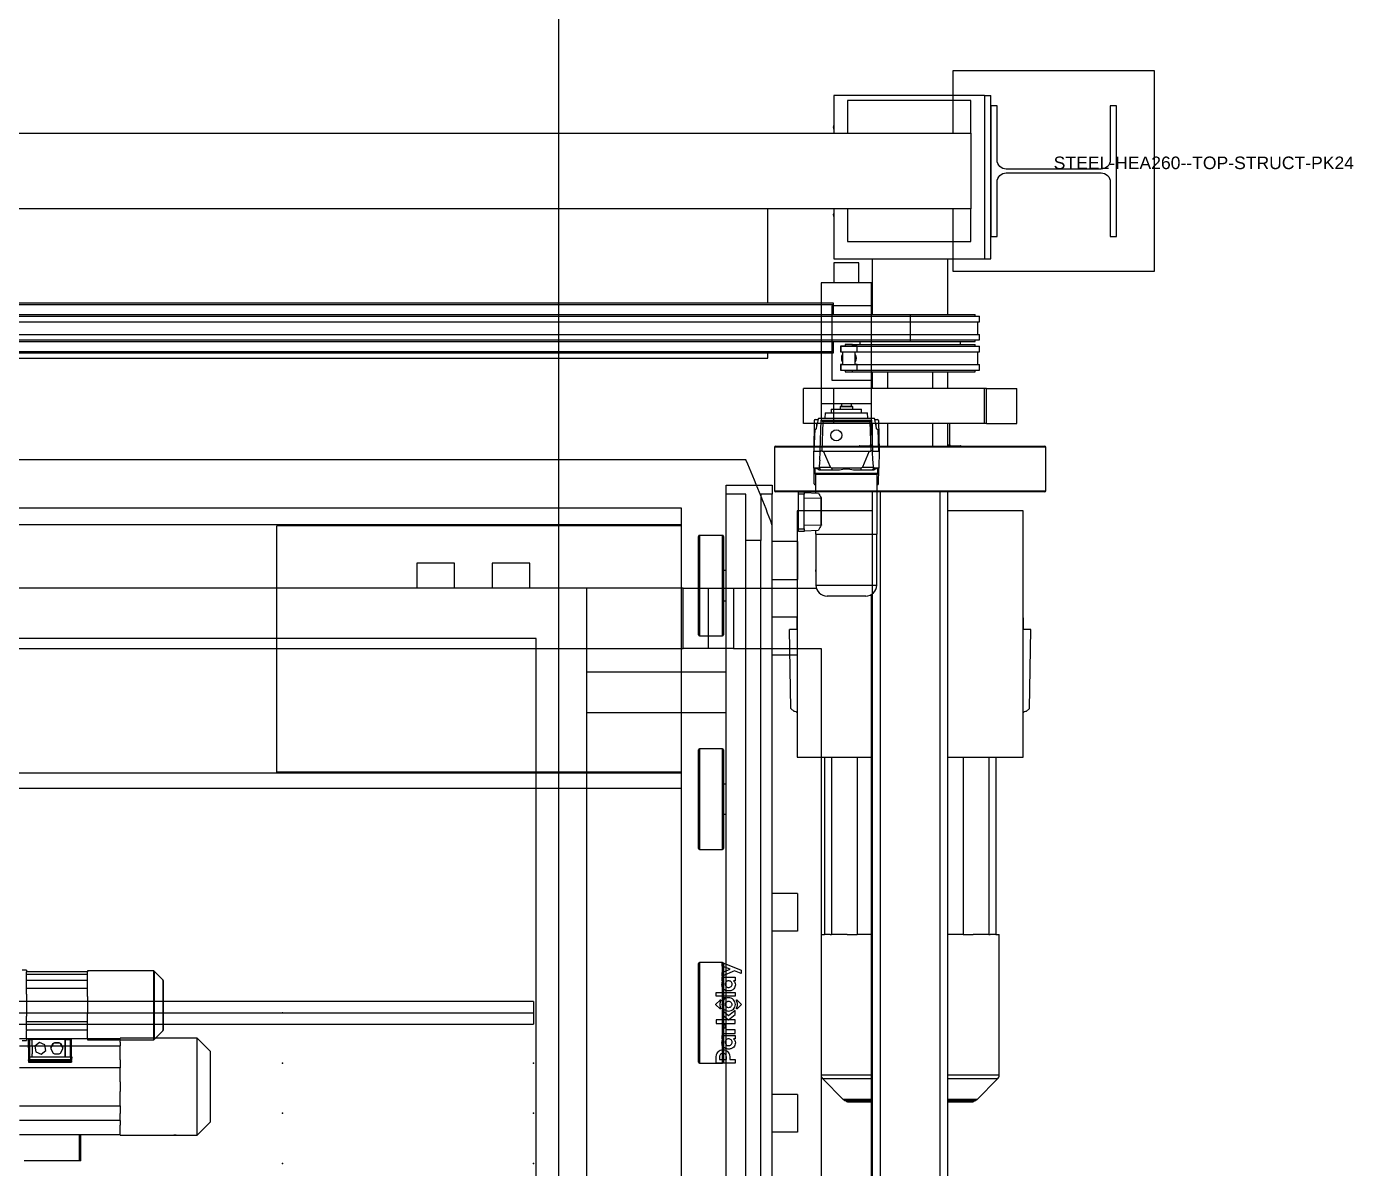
# Model space of a CAD drawing. Header units: millimetres. Extents: x 1221 to 4692, y 1119 to 4782.
# Drawn here: x 1666.8 to 1930.8, y 4149.7 to 4376.9 of the extents above; entities that cross this region are included whole.
import ezdxf

# ---------------------------------------------------------------- set-up
doc = ezdxf.new("R2010")
doc.units = ezdxf.units.MM
doc.set_wipeout_variables(frame=1)
for name, color, linetype in [('PK24-LOGO', 7, 'Continuous'), ('PK24E', 7, 'Continuous'), ('PK24E-STRUCT-STEEL', 254, 'Continuous'), ('PKE24E-HIDDEN', 7, 'Continuous')]:
    doc.layers.add(name, color=color, linetype=linetype)
for name, color, linetype, true_color in [('PK24-SYS-ROOM', 8, 'Continuous', 0x808080), ('PK24E-COMP-PALLET', 132, 'Continuous', 0x00b7c8), ('PK24E-SYS-LIFT', 31, 'Continuous', 0xffcc5a), ('PK24E-SYS-SHELF', 31, 'Continuous', 0xffcc5a)]:
    doc.layers.add(name, color=color, linetype=linetype, true_color=true_color)
doc.styles.get("Standard").update_dxf_attribs({"font": 'arial.ttf'})

# ---------------------------------------------------------------- blocks, each defined once
blk = doc.blocks.new('ELIFTTT-CHASIS--TOP-COMP-PKE24')
at = {"layer": 'PK24E-SYS-LIFT'}
for p, q in [((279.75, 149.25), (279.75, 145.25)), ((284.75, 149.25), (279.75, 149.25)), ((284.75, 145.25), (284.75, 149.25)), ((277.25, 145.25), (277.25, 121.25)), ((287.25, 145.25), (277.25, 145.25)), ((287.25, 140.65), (287.25, 145.25)), ((287.25, 140.65), (279.35, 140.65)), ((279.35, 140.65), (279.35, 125.85)), ((287.25, 125.85), (287.25, 140.65)), ((281.1, 132.62), (281.1, 131.52)), ((282.02, 132.62), (281.1, 132.62)), ((283.48, 132.95), (282.02, 132.95)), ((282.02, 132.95), (282.02, 132.62)), ((283.48, 132.62), (283.48, 132.95)), ((284.4, 132.62), (283.48, 132.62)), ((284.4, 131.52), (284.4, 132.62)), ((281.1, 131.52), (281.48, 131.52)), ((281.48, 131.52), (281.48, 128.98)), ((284.02, 131.52), (284.4, 131.52)), ((284.02, 128.98), (284.02, 131.52)), ((281.1, 128.98), (281.1, 127.88)), ((281.48, 128.98), (281.1, 128.98)), ((281.1, 127.88), (282.02, 127.88)), ((282.02, 127.88), (282.02, 127.55)), ((282.02, 127.55), (283.48, 127.55)), ((283.48, 127.88), (284.4, 127.88)), ((283.48, 127.55), (283.48, 127.88)), ((284.4, 128.98), (284.02, 128.98)), ((284.4, 127.88), (284.4, 128.98)), ((279.35, 125.85), (287.25, 125.85)), ((287.25, 121.25), (287.25, 125.85)), ((277.25, 121.25), (287.25, 121.25)), ((277.25, 121.25), (277.25, 118.3)), ((278.03, 119.4), (277.97, 118.3)), ((278.03, 119.4), (286.47, 119.4)), ((279.25, 120.1), (279.25, 119.4)), ((279.25, 120.1), (285.25, 120.1)), ((281.1, 120.7), (281, 120.6)), ((281, 120.6), (281, 120.1)), ((283.5, 120.6), (281, 120.6)), ((281.1, 120.7), (283.4, 120.7)), ((281.25, 121.25), (281.25, 120.7)), ((283.25, 120.7), (283.25, 121.25)), ((283.5, 120.6), (283.4, 120.7)), ((283.5, 120.1), (283.5, 120.6)), ((285.25, 119.4), (285.25, 120.1)), ((286.53, 118.3), (286.47, 119.4)), ((287.25, 118.3), (287.25, 121.25)), ((275.86, 117.85), (275.75, 111.75)), ((276.06, 118.05), (276.61, 118.05)), ((276.68, 118.3), (277.28, 118.3)), ((277.04, 111.91), (277.26, 117.91)), ((277.28, 118.3), (277.26, 117.91)), ((277.55, 117.61), (277.26, 117.91)), ((277.26, 117.91), (287.24, 117.91)), ((277.28, 118.3), (287.22, 118.3)), ((277.55, 117.61), (277.34, 111.91)), ((286.95, 117.61), (277.55, 117.61)), ((287.24, 117.91), (286.95, 117.61)), ((287.16, 111.91), (286.95, 117.61)), ((287.24, 117.91), (287.22, 118.3)), ((287.22, 118.3), (287.82, 118.3)), ((287.24, 117.91), (287.46, 111.91)), ((287.89, 118.05), (288.44, 118.05)), ((288.64, 117.85), (288.75, 111.75)), ((275.94, 116.1), (275.79, 111.75)), ((275.88, 114.18), (275.91, 114.17)), ((275.96, 115.62), (275.92, 115.63)), ((275.94, 116.1), (276.18, 116.1)), ((288.32, 116.1), (288.56, 116.1)), ((288.71, 111.75), (288.56, 116.1)), ((275.67, 111.75), (275.73, 108.41)), ((275.67, 111.75), (277.04, 111.75)), ((276.97, 109.94), (277.03, 111.69)), ((277.03, 111.69), (277.34, 111.91)), ((277.04, 111.91), (277.03, 111.69)), ((277.41, 111.75), (277.34, 111.91)), ((277.41, 111.75), (277.69, 111.75)), ((279.06, 108.55), (277.69, 111.75)), ((277.69, 111.75), (286.81, 111.75)), ((286.81, 111.75), (285.44, 108.55)), ((286.81, 111.75), (287.09, 111.75)), ((287.09, 111.75), (287.16, 111.91)), ((287.47, 111.69), (287.16, 111.91)), ((287.46, 111.91), (287.47, 111.69)), ((287.46, 111.75), (288.83, 111.75)), ((287.53, 109.94), (287.47, 111.69)), ((288.77, 108.41), (288.83, 111.75)), ((275.73, 108.41), (276, 108.14)), ((275.73, 108.41), (276.78, 108.41)), ((275.86, 105.25), (275.81, 108.33)), ((276, 108.31), (276, 107.35)), ((276.78, 108.41), (277.13, 108)), ((276.83, 108.55), (279.06, 108.55)), ((279.06, 108.55), (279.3, 108.41)), ((279.3, 108.41), (285.2, 108.41)), ((279.3, 108.41), (279.43, 108)), ((285.2, 108.41), (285.07, 108)), ((285.2, 108.41), (285.44, 108.55)), ((285.44, 108.55), (287.67, 108.55)), ((287.72, 108.41), (287.37, 108)), ((287.72, 108.41), (288.77, 108.41)), ((288.5, 108.14), (288.77, 108.41)), ((288.5, 107.35), (288.5, 108.31)), ((288.64, 105.25), (288.69, 108.33)), ((276, 107.35), (288.5, 107.35)), ((276.1, 107.18), (276.1, 103.44)), ((276.1, 107.18), (282.25, 107.18)), ((277.13, 108), (276.81, 108)), ((279.43, 108), (277.13, 108)), ((280.85, 108), (279.43, 108)), ((282.25, 107.18), (288.4, 107.18)), ((285.07, 108), (283.65, 108)), ((287.37, 108), (285.07, 108)), ((287.69, 108), (287.37, 108)), ((288.4, 95.25), (288.4, 107.18)), ((272.75, 103.18), (272.75, 103.68)), ((272.75, 103.68), (273.85, 103.68)), ((272.75, 96.28), (272.75, 103.18)), ((273.85, 103.18), (272.75, 103.18)), ((273.85, 103.68), (273.85, 103.18)), ((273.85, 103.56), (276.71, 103.41)), ((273.85, 96.28), (273.85, 103.18)), ((276.06, 105.05), (276.1, 105.05)), ((288.4, 105.05), (288.44, 105.05)), ((273.85, 102.45), (277.25, 102.38)), ((277.25, 102.45), (277.25, 102.38)), ((277.25, 97.08), (277.25, 102.38)), ((277.25, 102.38), (277.25, 102.38)), ((277.3, 102.38), (277.25, 102.38)), ((277.3, 97.08), (277.3, 102.38)), ((272.75, 95.78), (272.75, 96.28)), ((272.75, 96.28), (273.85, 96.28)), ((273.85, 95.78), (272.75, 95.78)), ((273.85, 97), (277.25, 97.08)), ((273.85, 96.28), (273.85, 95.78)), ((273.85, 95.9), (276.71, 96.05)), ((276.1, 96.02), (276.1, 95.25)), ((276.1, 95.25), (288.4, 95.25)), ((276.2, 95.25), (276.2, 88.12)), ((277.25, 97.08), (277.25, 97.08)), ((277.25, 97.01), (277.25, 97.08)), ((277.3, 97.08), (277.25, 97.08)), ((288.3, 85.1), (288.3, 95.25)), ((276.2, 88.12), (276.2, 87.8)), ((276.2, 87.8), (276.2, 85.1)), ((276.2, 85.1), (288.3, 85.1)), ((249.75, 84.5), (68.85, 84.5)), ((249.75, 72.5), (249.75, 84.5)), ((249.75, 84.5), (254.75, 84.5)), ((254.75, 84.5), (254.75, 72.5)), ((254.75, 84.5), (259.75, 84.5)), ((259.75, 84.5), (259.75, 72.5)), ((259.75, 84.5), (276.28, 84.5)), ((286.1, 82.9), (278.4, 82.9)), ((287.25, -83.22), (287.25, 83.22)), ((81.39, 72.5), (249.75, 72.5)), ((254.75, 72.5), (249.75, 72.5)), ((259.75, 72.5), (254.75, 72.5)), ((259.75, 72.5), (277.25, 72.5)), ((277.25, 72.5), (277.25, -72.5)), ((119.1, 8.5), (118.2, 8.5)), ((119.1, 8.5), (119.1, 8.15)), ((119.1, 7.64), (119.1, 8.15)), ((131.2, 8.15), (119.1, 8.15)), ((144.33, 8.37), (131.2, 8.37)), ((131.2, 8.37), (131.2, 8.15)), ((131.2, 7.62), (131.2, 8.15)), ((144.33, 8.37), (144.33, 6.36)), ((146.2, 6.58), (144.47, 8.31)), ((144.47, 8.31), (144.47, 6.32)), ((119.1, 7.64), (119.1, 7.62)), ((119.1, 6.42), (119.1, 7.62)), ((131.2, 7.62), (119.1, 7.62)), ((119.1, 4.82), (119.1, 6.42)), ((131.2, 6.42), (119.1, 6.42)), ((131.2, 6.42), (131.2, 7.62)), ((131.2, 4.82), (131.2, 6.42)), ((144.33, 6.36), (144.33, -5.37)), ((144.47, 6.32), (144.47, -5.31)), ((146.2, 6.58), (146.2, 5.09)), ((146.26, -3.44), (146.26, 6.44)), ((146.26, 6.43), (146.26, -3.43)), ((146.3, -3.35), (146.3, 6.35)), ((119.1, 3.69), (119.1, 4.82)), ((131.2, 4.82), (119.1, 4.82)), ((119.1, 3.69), (119.1, -0.69)), ((131.2, 3.22), (131.2, 4.82)), ((131.2, 3.22), (131.2, -0.22)), ((146.2, 5.09), (146.2, -3.58)), ((119.1, -1.82), (119.1, -0.69)), ((119.1, -1.82), (119.1, -1.82)), ((131.2, -1.82), (119.1, -1.82)), ((119.1, -3.44), (119.1, -1.82)), ((131.2, -1.82), (131.2, -0.22)), ((131.2, -3.44), (131.2, -1.82)), ((119.1, -3.44), (119.1, -3.57)), ((131.2, -3.44), (119.1, -3.44)), ((119.1, -5.15), (119.1, -3.57)), ((119.1, -5.15), (119.1, -5.5)), ((131.2, -5.15), (119.1, -5.15)), ((119.5, -5.3), (119.5, -5.15)), ((119.7, -5.3), (119.7, -5.15)), ((127.86, -5.3), (127.86, -5.15)), ((128.06, -5.3), (128.06, -5.15)), ((131.2, -5.15), (131.2, -3.44)), ((131.2, -5.15), (131.2, -5.37)), ((144.47, -5.31), (146.2, -3.58)), ((118.2, -5.5), (119.1, -5.5)), ((119.7, -5.3), (119.5, -5.3)), ((119.53, -8.75), (119.5, -5.3)), ((119.72, -5.3), (119.7, -5.3)), ((119.72, -5.3), (120.15, -5.3)), ((119.73, -8.75), (119.72, -5.3)), ((126.81, -5.3), (120.15, -5.3)), ((120.15, -5.3), (120.15, -5.3)), ((120.15, -5.3), (120.2, -8.17)), ((120.15, -5.3), (120.2, -8.17)), ((121.68, -5.91), (120.76, -6.61)), ((121.68, -5.91), (120.76, -6.61)), ((120.76, -6.61), (120.76, -6.61)), ((120.76, -6.61), (120.91, -7.75)), ((120.91, -7.75), (121.98, -8.2)), ((121.68, -5.91), (121.68, -5.9)), ((122.75, -6.35), (121.68, -5.91)), ((122.75, -6.35), (121.68, -5.91)), ((121.98, -8.2), (122.9, -7.49)), ((122.9, -7.49), (122.75, -6.35)), ((122.75, -6.35), (122.75, -6.35)), ((122.9, -7.49), (122.75, -6.35)), ((122.9, -7.49), (122.9, -7.49)), ((123.93, -7.05), (123.93, -7.05)), ((123.94, -6.92), (124.42, -6.08)), ((124.42, -6.09), (123.94, -6.92)), ((123.94, -6.92), (123.94, -6.91)), ((123.94, -7.19), (124.42, -8.02)), ((124.42, -6.09), (124.42, -6.08)), ((124.65, -5.95), (125.61, -5.95)), ((124.65, -5.95), (124.65, -5.95)), ((125.61, -5.95), (124.65, -5.95)), ((125.61, -5.95), (125.61, -5.95)), ((125.84, -6.08), (126.32, -6.92)), ((125.84, -6.09), (125.84, -6.08)), ((126.32, -6.92), (125.84, -6.09)), ((125.84, -8.02), (126.32, -7.19)), ((126.32, -6.92), (126.32, -6.91)), ((126.33, -7.05), (126.33, -7.05)), ((126.76, -8.17), (126.81, -5.3)), ((126.81, -5.3), (126.76, -8.17)), ((126.81, -5.3), (126.81, -5.3)), ((126.81, -5.3), (127.84, -5.3)), ((127.83, -8.75), (127.84, -5.3)), ((127.86, -5.3), (127.84, -5.3)), ((128.06, -5.3), (127.86, -5.3)), ((128.03, -8.75), (128.06, -5.3)), ((131.2, -5.37), (137.47, -5.37)), ((137.79, -5.37), (144.33, -5.37)), ((119.48, -8.75), (119.49, -9.33)), ((119.71, -8.75), (119.48, -8.75)), ((119.49, -9.5), (119.59, -9.5)), ((119.49, -9.5), (119.5, -9.68)), ((119.5, -9.68), (119.5, -9.75)), ((119.5, -9.68), (128.06, -9.68)), ((119.5, -9.75), (119.5, -9.8)), ((119.5, -9.75), (128.06, -9.75)), ((119.5, -9.8), (128.06, -9.8)), ((119.59, -9.5), (127.97, -9.5)), ((127.97, -9.5), (119.59, -9.5)), ((119.59, -9.5), (119.59, -9.5)), ((119.71, -8.75), (119.71, -9.29)), ((119.71, -8.75), (127.85, -8.75)), ((119.71, -9.29), (127.85, -9.29)), ((120.2, -8.17), (120.2, -8.17)), ((120.2, -8.75), (120.2, -8.17)), ((120.2, -8.75), (120.2, -8.17)), ((120.2, -8.75), (120.2, -8.17)), ((124.65, -8.15), (125.61, -8.15)), ((126.76, -8.17), (126.76, -8.17)), ((126.76, -8.17), (126.76, -8.17)), ((126.76, -8.75), (126.76, -8.17)), ((126.76, -8.75), (126.76, -8.17)), ((126.76, -8.17), (126.76, -8.75)), ((127.85, -8.75), (127.85, -9.29)), ((128.08, -8.75), (127.85, -8.75)), ((127.97, -9.5), (128.07, -9.5)), ((127.97, -9.5), (127.97, -9.5)), ((128.07, -9.5), (128.06, -9.68)), ((128.06, -9.68), (128.06, -9.75)), ((128.06, -9.75), (128.06, -9.8)), ((128.08, -8.75), (128.07, -9.33))]:
    blk.add_line(p, q, dxfattribs=at)
at = {"layer": 'PK24E-SYS-LIFT', "flags": 128}
for points in [[(119.49, -9.5), (119.49, -9.42), (119.49, -9.33)], [(128.07, -9.5), (128.07, -9.42), (128.07, -9.33)]]:
    blk.add_lwpolyline(points, dxfattribs=at)
at = {"layer": 'PK24E-SYS-LIFT'}
blk.add_circle((280.25, 114.91), 1.1, dxfattribs=at)
for centre, radius, start, end in [((282.75, 130.25), 1.5, 147.8509, 212.1491), ((282.75, 130.25), 1.5, 327.8509, 32.1491), ((276.06, 117.85), 0.2, 90, 179), ((276.75, 117), 0.45, 132.2453, 204.5747), ((287.75, 117), 0.45, 335.4253, 47.7547), ((288.44, 117.85), 0.2, 1, 90), ((276.2, 107.35), 0.2, 180, 240), ((282.25, 101.91), 6.25, 77.0707, 102.9293), ((288.3, 107.35), 0.2, 300, 0), ((276.06, 105.25), 0.2, 181, 270), ((288.44, 105.25), 0.2, 270, 359), ((282.25, 106.03), 6.15, 215.6016, 216.4055), ((282.25, 93.43), 6.15, 143.5945, 144.3984), ((278.4, 85.1), 2.2, 180, 270), ((286.1, 85.1), 2.2, 270, 0), ((144.33, 8.17), 0.2, 45, 90), ((146.06, 6.44), 0.2, 0, 45), ((146.19, 6.35), 0.11, 0, 50.4877), ((146.06, -3.44), 0.2, 315, 0), ((146.19, -3.35), 0.11, 309.5123, 0), ((137.63, -12.31), 6.94, 88.6726, 91.3112), ((144.33, -5.17), 0.2, 270, 315), ((119.56, -9.5), 0.0322, 1.5298, 3.1054), ((127.94, -9.5), 0.0274, 357.5302, 359.3787)]:
    blk.add_arc(centre, radius, start, end, dxfattribs=at)
for centre, major_axis, ratio, start_param, end_param in [((305.67, 111.06), (0, 29.91), 0.99939, 1.327153, 1.396535), ((258.83, 111.06), (0, 29.91), 0.99939, 4.886651, 4.956033), ((305.37, 85.52), (-26.34, 26.35), 0.507159, 0.207962, 0.215452), ((304.57, 27.64), (-17.65, 106.42), 0.210216, 0.652517, 0.672911), ((259.93, 27.64), (17.65, 106.42), 0.210212, 5.610299, 5.630699), ((259.13, 85.52), (26.34, 26.35), 0.507143, 6.067743, 6.075233), ((282.25, 105.66), (-4.43, 4.6), 0.92858, 1.214489, 1.388243), ((282.25, 93.8), (4.43, 4.6), 0.92858, 1.75335, 1.927104), ((125.13, -7.05), (1.2, 0), 0.999924, 3.029132, 3.254054), ((125.13, -7.05), (1.2, 0), 0.999924, 1.981934, 2.206856), ((125.13, -7.05), (1.2, 0), 0.999924, 0.934737, 1.159658), ((125.13, -7.05), (1.2, 0), 0.999924, 6.170724, 6.395646), ((114.79, 16.33), (18.71, -18.48), 0.975618, 5.661152, 5.669909), ((125.13, -7.05), (1.2, 0), 0.999924, 4.076329, 4.301251), ((125.13, -7.05), (1.2, 0), 0.999924, 5.123527, 5.348449), ((132.77, 16.33), (18.71, 18.48), 0.975618, 3.754869, 3.763626)]:
    blk.add_ellipse(centre, major_axis=major_axis, ratio=ratio, start_param=start_param, end_param=end_param, dxfattribs=at)
for points, knots in [([(282.09, 121.25), (282.11, 121.24), (282.16, 121.21), (282.25, 121.2), (282.34, 121.21), (282.39, 121.24), (282.41, 121.25)], [0, 0, 0, 0, 0.230406, 0.49981, 0.78779, 1, 1, 1, 1]), ([(276.24, 116.25), (276.23, 116.21), (276.21, 116.14), (276.19, 116.1), (276.19, 116.1), (276.18, 116.1)], [0, 0, 0, 0, 0.432931, 0.865827, 1, 1, 1, 1]), ([(276.68, 118.3), (276.68, 118.3), (276.67, 118.3), (276.67, 118.28), (276.67, 118.28)], [0, 0, 0, 0, 0.487803, 1, 1, 1, 1]), ([(287.83, 118.28), (287.83, 118.28), (287.83, 118.3), (287.82, 118.3), (287.82, 118.3)], [0, 0, 0, 0, 0.485402, 1, 1, 1, 1]), ([(288.32, 116.1), (288.31, 116.11), (288.29, 116.12), (288.28, 116.18), (288.27, 116.23), (288.26, 116.25)], [0, 0, 0, 0, 0.43316, 0.866317, 1, 1, 1, 1]), ([(275.89, 114.18), (275.89, 114.18), (275.89, 114.16), (275.89, 114.22), (275.9, 114.37), (275.9, 114.62), (275.9, 114.9), (275.91, 115.18), (275.91, 115.43), (275.92, 115.58), (275.92, 115.64), (275.92, 115.63), (275.92, 115.63)], [0, 0, 0, 0, 0.000422, 0.125216, 0.249969, 0.374831, 0.499914, 0.625089, 0.750116, 0.875001, 0.999834, 1, 1, 1, 1]), ([(275.92, 115.24), (275.92, 115.23), (275.92, 115.15), (275.91, 114.97), (275.9, 114.73), (275.9, 114.53), (275.9, 114.43), (275.9, 114.39)], [0, 0, 0, 0, 0.041978, 0.30628, 0.570431, 0.834353, 1, 1, 1, 1]), ([(275.9, 114.39), (275.9, 114.33), (275.9, 114.24), (275.91, 114.21), (275.91, 114.2)], [0, 0, 0, 0, 0.571187, 1, 1, 1, 1]), ([(275.92, 114.19), (275.92, 114.19), (275.93, 114.2), (275.94, 114.28), (275.96, 114.44), (275.97, 114.66), (275.99, 114.9), (275.99, 115.15), (275.99, 115.36), (275.98, 115.53), (275.97, 115.62), (275.97, 115.62), (275.96, 115.61)], [0, 0, 0, 0, 0.009511, 0.124894, 0.240611, 0.356456, 0.472081, 0.587302, 0.702221, 0.817124, 0.932235, 1, 1, 1, 1]), ([(276.81, 108), (276.72, 108.05), (276.5, 108.18), (276.29, 108.29), (276.15, 108.34), (276.07, 108.36), (276.03, 108.35), (276, 108.34), (276, 108.31), (276, 108.31)], [0, 0, 0, 0, 0.189659, 0.44506, 0.57653, 0.707999, 0.799497, 0.930008, 1, 1, 1, 1]), ([(288.5, 108.31), (288.5, 108.31), (288.5, 108.34), (288.48, 108.35), (288.42, 108.36), (288.34, 108.34), (288.23, 108.29), (288.09, 108.23), (287.92, 108.14), (287.77, 108.05), (287.69, 108)], [0, 0, 0, 0, 0.053259, 0.184632, 0.316005, 0.44367, 0.571338, 0.702705, 0.834078, 1, 1, 1, 1]), ([(276.2, 87.8), (276.2, 87.8), (276.2, 87.81), (276.2, 87.83), (276.2, 87.87), (276.2, 87.92), (276.2, 87.98), (276.2, 88.03), (276.2, 88.08), (276.2, 88.11), (276.2, 88.12), (276.2, 88.12), (276.2, 88.12)], [0, 0, 0, 0, 0.106425, 0.212833, 0.319704, 0.427399, 0.535627, 0.643879, 0.751778, 0.859172, 0.966191, 1, 1, 1, 1]), ([(119.59, -9.5), (119.59, -9.5), (119.59, -9.5), (119.59, -9.5), (119.59, -9.5)], [0, 0, 0, 0, 0.942376, 1, 1, 1, 1]), ([(120.2, -8.17), (120.2, -8.17), (120.2, -8.17), (120.2, -8.17), (120.2, -8.17), (120.2, -8.17), (120.2, -8.17)], [0, 0, 0, 0, 0.043511, 0.220779, 0.610768, 1, 1, 1, 1]), ([(127.97, -9.5), (127.97, -9.5), (127.97, -9.5), (127.97, -9.5), (127.97, -9.5)], [0, 0, 0, 0, 0.058671, 1, 1, 1, 1])]:
    blk.add_open_spline(points, degree=3, knots=knots, dxfattribs=at)
blk = doc.blocks.new('ELIFTTT-TT--TOP-COMP-PKE24')
at = {"layer": 'PK24E-SYS-LIFT'}
for p, q in [((258.3, 103.22), (258.3, 105)), ((258.3, 105), (267.5, 105)), ((262.25, 103.22), (258.3, 103.22)), ((258.3, -103.22), (258.3, 103.22)), ((262.25, 94), (262.25, 103.22)), ((267.5, 103.22), (265.25, 103.22)), ((265.25, 103.22), (265.25, 94)), ((267.5, 105), (267.5, 103.22)), ((267.5, -103.22), (267.5, 103.22)), ((252.8, 75.2), (252.8, 94.8)), ((257.6, 95), (253, 95)), ((253, 95), (253, 75)), ((257.6, 75), (257.6, 95)), ((257.8, 94.8), (257.8, 75.2)), ((265.25, 94), (262.25, 94)), ((262.25, -94), (262.25, 94)), ((265.25, -94), (265.25, 94)), ((272.5, 93.75), (267.5, 93.75)), ((272.5, 93.75), (272.5, 86.25)), ((196.75, 89.5), (196.75, 84.5)), ((204.25, 89.5), (196.75, 89.5)), ((204.25, 84.5), (204.25, 89.5)), ((211.75, 89.5), (211.75, 84.5)), ((215.5, 89.5), (211.75, 89.5)), ((219.25, 89.5), (215.5, 89.5)), ((219.25, 84.5), (219.25, 89.5)), ((258.3, 88), (257.8, 88)), ((267.5, 86.25), (272.5, 86.25)), ((230.5, 84.5), (-230.5, 84.5)), ((230.5, 84.5), (230.5, -84.5)), ((257.8, 82), (258.3, 82)), ((272.5, 78.75), (267.5, 78.75)), ((272.5, 71.25), (272.5, 78.75)), ((220.5, 74.5), (87.6, 74.5)), ((220.5, -74.5), (220.5, 74.5)), ((253, 75), (257.6, 75)), ((267.5, 71.25), (272.5, 71.25)), ((258.3, 67.75), (230.5, 67.75)), ((230.5, 59.75), (258.3, 59.75)), ((252.8, 32.7), (252.8, 52.3)), ((257.6, 52.5), (253, 52.5)), ((253, 52.5), (253, 32.5)), ((257.6, 32.5), (257.6, 52.5)), ((257.8, 52.3), (257.8, 32.7)), ((258.3, 45.5), (257.8, 45.5)), ((257.8, 39.5), (258.3, 39.5)), ((253, 32.5), (257.6, 32.5)), ((272.5, 23.75), (267.5, 23.75)), ((272.5, 23.75), (272.5, 16.25)), ((272.5, 16.25), (267.5, 16.25)), ((252.8, -9.8), (252.8, 9.8)), ((257.6, 10), (253, 10)), ((253, 10), (253, -10)), ((257.6, -10), (257.6, 10)), ((257.8, 9.8), (257.8, -9.8)), ((258.3, 3), (257.8, 3)), ((220, 2.25), (113.02, 2.25)), ((220, 2.25), (220, -2.25)), ((113.02, -2.25), (220, -2.25)), ((117.72, -5.1), (137.72, -5.1)), ((153.04, -5.05), (137.72, -5.05)), ((137.72, -5.05), (137.72, -5.1)), ((137.72, -5.82), (137.72, -5.1)), ((155.72, -7.73), (153.04, -5.05)), ((153.04, -24.35), (153.04, -5.05)), ((257.8, -3), (258.3, -3)), ((117.72, -6.6), (137.72, -6.6)), ((137.72, -5.82), (137.72, -6.6)), ((137.72, -9.38), (137.72, -6.6)), ((155.72, -21.67), (155.72, -7.73)), ((137.72, -9.38), (137.72, -10.92)), ((253, -10), (257.6, -10)), ((137.72, -10.92), (117.72, -10.92)), ((137.72, -13.72), (137.72, -10.92)), ((137.72, -13.72), (137.72, -15.68)), ((137.72, -18.48), (137.72, -15.68)), ((117.72, -18.48), (137.72, -18.48)), ((137.72, -18.48), (137.72, -20.02)), ((272.5, -16.25), (267.5, -16.25)), ((272.5, -16.25), (272.5, -23.75)), ((137.72, -21.45), (137.72, -20.02)), ((137.72, -21.45), (117.72, -21.45)), ((137.72, -21.45), (137.72, -22.37)), ((137.72, -24.3), (137.72, -22.37)), ((153.04, -24.35), (155.72, -21.67)), ((272.5, -23.75), (267.5, -23.75)), ((137.72, -24.3), (117.72, -24.3)), ((129.61, -29.45), (129.61, -24.3)), ((129.91, -29.45), (129.91, -24.3)), ((137.72, -24.3), (137.72, -24.35)), ((137.72, -24.35), (148.38, -24.35)), ((148.87, -24.35), (148.38, -24.35)), ((148.87, -24.35), (153.04, -24.35)), ((129.61, -29.45), (118.61, -29.45)), ((129.91, -29.45), (129.61, -29.45))]:
    blk.add_line(p, q, dxfattribs=at)
for centre, start, end in [((253, 94.8), 90, 180), ((257.6, 94.8), 0, 90), ((253, 75.2), 180, 270), ((257.6, 75.2), 270, 0), ((253, 52.3), 90, 180), ((257.6, 52.3), 0, 90), ((253, 32.7), 180, 270), ((257.6, 32.7), 270, 0), ((253, 9.8), 90, 180), ((257.6, 9.8), 0, 90), ((253, -9.8), 180, 270), ((257.6, -9.8), 270, 0)]:
    blk.add_arc(centre, 0.2, start, end, dxfattribs=at)
blk.add_open_spline([(148.38, -24.35), (148.39, -24.35), (148.39, -24.35), (148.43, -24.35), (148.49, -24.35), (148.57, -24.35), (148.65, -24.35), (148.73, -24.35), (148.8, -24.35), (148.85, -24.35), (148.86, -24.35), (148.87, -24.35), (148.87, -24.35)], degree=3, knots=[0, 0, 0, 0, 0.106795, 0.213596, 0.320503, 0.427754, 0.535474, 0.643625, 0.75192, 0.859858, 0.967037, 1, 1, 1, 1], dxfattribs=at)
blk = doc.blocks.new('LOGO----DECOR-PK24')
at = {"layer": 'PK24-LOGO'}
for p, q in [((-10, 2.13), (-8.71, 2.13)), ((-10, -1.62), (-10, 2.13)), ((-9.29, 1.47), (-9.29, 0.11)), ((-8.76, 1.47), (-9.29, 1.47)), ((-9.29, 0.11), (-8.76, 0.11)), ((-8.61, 1.46), (-8.76, 1.47)), ((-8.76, 0.11), (-8.61, 0.13)), ((-8.71, 2.13), (-8.43, 2.11)), ((-8.48, 1.42), (-8.61, 1.46)), ((-8.61, 0.13), (-8.48, 0.17)), ((-8.36, 1.35), (-8.48, 1.42)), ((-8.48, 0.17), (-8.36, 0.23)), ((-8.43, 2.11), (-8.3, 2.07)), ((-8.26, 1.27), (-8.36, 1.35)), ((-8.36, 0.23), (-8.26, 0.31)), ((-8.3, 2.07), (-8.17, 2.03)), ((-8.19, 1.17), (-8.26, 1.27)), ((-8.26, 0.31), (-8.19, 0.41)), ((-8.13, 1.05), (-8.19, 1.17)), ((-8.19, 0.41), (-8.13, 0.53)), ((-8.17, 2.03), (-7.94, 1.9)), ((-8.09, 0.93), (-8.13, 1.05)), ((-8.13, 0.53), (-8.09, 0.66)), ((-8.08, 0.79), (-8.09, 0.93)), ((-8.09, 0.66), (-8.08, 0.79)), ((-7.94, 1.9), (-7.74, 1.74)), ((-7.74, 1.74), (-7.58, 1.55)), ((-7.58, 0.04), (-7.74, -0.16)), ((-7.58, 1.55), (-7.46, 1.32)), ((-7.46, 0.27), (-7.58, 0.04)), ((-7.46, 1.32), (-7.38, 1.06)), ((-7.38, 0.52), (-7.46, 0.27)), ((-7.38, 1.06), (-7.36, 0.79)), ((-7.36, 0.79), (-7.38, 0.52)), ((-7.19, -0.02), (-7.16, 0.13)), ((-7.16, 0.13), (-7.11, 0.26)), ((-7.11, 0.26), (-6.98, 0.49)), ((-6.98, 0.49), (-6.82, 0.68)), ((-6.82, 0.68), (-6.62, 0.82)), ((-6.62, 0.82), (-6.41, 0.92)), ((-6.42, 0.06), (-6.48, -0.05)), ((-6.33, 0.17), (-6.42, 0.06)), ((-6.41, 0.92), (-6.19, 0.98)), ((-6.23, 0.25), (-6.33, 0.17)), ((-6.11, 0.31), (-6.23, 0.25)), ((-6.19, 0.98), (-5.97, 1)), ((-5.98, 0.35), (-6.11, 0.31)), ((-5.84, 0.36), (-5.98, 0.35)), ((-5.97, 1), (-5.74, 0.98)), ((-5.71, 0.35), (-5.84, 0.36)), ((-5.74, 0.98), (-5.53, 0.92)), ((-5.58, 0.31), (-5.71, 0.35)), ((-5.47, 0.24), (-5.58, 0.31)), ((-5.53, 0.92), (-5.35, 0.82)), ((-5.37, 0.16), (-5.47, 0.24)), ((-5.29, 0.06), (-5.37, 0.16)), ((-5.35, 0.82), (-5.21, 0.7)), ((-5.23, -0.06), (-5.29, 0.06)), ((-5.21, 0.7), (-5.21, 0.95)), ((-5.21, 0.95), (-4.5, 0.95)), ((-4.5, 0.95), (-4.5, -1.62)), ((-3.41, 0.95), (-4.11, 0.95)), ((-4.11, 0.95), (-4.11, -1.62)), ((-3.41, 0.53), (-3.41, 0.95)), ((-3.36, 0.62), (-3.41, 0.53)), ((-3.37, -0.03), (-3.32, 0.06)), ((-3.29, 0.71), (-3.36, 0.62)), ((-3.32, 0.06), (-3.26, 0.13)), ((-3.22, 0.78), (-3.29, 0.71)), ((-3.26, 0.13), (-3.19, 0.19)), ((-3.14, 0.84), (-3.22, 0.78)), ((-3.19, 0.19), (-3.11, 0.23)), ((-3.05, 0.89), (-3.14, 0.84)), ((-3.11, 0.23), (-3.02, 0.26)), ((-2.94, 0.92), (-3.05, 0.89)), ((-3.02, 0.26), (-2.92, 0.27)), ((-2.83, 0.94), (-2.94, 0.92)), ((-2.92, 0.27), (-2.42, 0.27)), ((-2.7, 0.95), (-2.83, 0.94)), ((-2.42, 0.95), (-2.7, 0.95)), ((-2.42, 0.27), (-2.42, 0.95)), ((-1.42, 2.13), (-2.13, 2.13)), ((-2.13, 2.13), (-2.13, -1.62)), ((-1.42, -1.62), (-1.42, 2.13)), ((-0.37, 0.95), (-1.42, -0.33)), ((-0.61, -0.33), (0.44, 0.95)), ((0.44, 0.95), (-0.37, 0.95)), ((0.44, 0.19), (0.36, -0.06)), ((0.56, 0.41), (0.44, 0.19)), ((0.72, 0.61), (0.56, 0.41)), ((0.92, 0.77), (0.72, 0.61)), ((0.77, 1.32), (0.79, 1.37)), ((0.78, 1.26), (0.77, 1.32)), ((0.81, 1.24), (0.78, 1.26)), ((0.79, 1.37), (1.61, 2.19)), ((0.85, 1.23), (0.81, 1.24)), ((0.89, 1.24), (0.85, 1.23)), ((1.07, 1.32), (0.89, 1.24)), ((1.15, 0.9), (0.92, 0.77)), ((1.27, 1.37), (1.07, 1.32)), ((1.07, -0.08), (1.13, 0.03)), ((1.13, 0.03), (1.21, 0.12)), ((1.4, 0.98), (1.15, 0.9)), ((1.21, 0.12), (1.3, 0.2)), ((1.46, 1.41), (1.27, 1.37)), ((1.3, 0.2), (1.41, 0.26)), ((1.67, 1), (1.4, 0.98)), ((1.41, 0.26), (1.54, 0.3)), ((1.67, 1.42), (1.46, 1.41)), ((1.54, 0.3), (1.67, 0.31)), ((1.61, 2.19), (1.67, 2.21)), ((1.67, 2.21), (1.73, 2.19)), ((1.87, 1.41), (1.67, 1.42)), ((1.94, 0.98), (1.67, 1)), ((1.67, 0.31), (1.8, 0.3)), ((1.73, 2.19), (2.54, 1.37)), ((1.8, 0.3), (1.92, 0.26)), ((2.07, 1.37), (1.87, 1.41)), ((1.92, 0.26), (2.03, 0.2)), ((2.19, 0.9), (1.94, 0.98)), ((2.03, 0.2), (2.13, 0.12)), ((2.26, 1.32), (2.07, 1.37)), ((2.13, 0.12), (2.2, 0.03)), ((2.41, 0.77), (2.19, 0.9)), ((2.2, 0.03), (2.26, -0.08)), ((2.45, 1.24), (2.26, 1.32)), ((2.61, 0.61), (2.41, 0.77)), ((2.48, 1.23), (2.45, 1.24)), ((2.52, 1.24), (2.48, 1.23)), ((2.55, 1.26), (2.52, 1.24)), ((2.54, 1.37), (2.57, 1.32)), ((2.57, 1.32), (2.55, 1.26)), ((2.78, 0.41), (2.61, 0.61)), ((2.9, 0.19), (2.78, 0.41)), ((2.98, -0.06), (2.9, 0.19)), ((3.31, 2.13), (4.01, 2.13)), ((3.31, -1.62), (3.31, 2.13)), ((4.01, 2.13), (4.01, -1.62)), ((4.37, -0.02), (4.4, 0.13)), ((4.4, 0.13), (4.45, 0.26)), ((4.45, 0.26), (4.58, 0.49)), ((4.58, 0.49), (4.74, 0.68)), ((4.74, 0.68), (4.93, 0.82)), ((4.93, 0.82), (5.15, 0.92)), ((5.14, 0.06), (5.08, -0.05)), ((5.23, 0.17), (5.14, 0.06)), ((5.15, 0.92), (5.37, 0.98)), ((5.33, 0.25), (5.23, 0.17)), ((5.45, 0.31), (5.33, 0.25)), ((5.37, 0.98), (5.59, 1)), ((5.58, 0.35), (5.45, 0.31)), ((5.72, 0.36), (5.58, 0.35)), ((5.59, 1), (5.82, 0.98)), ((5.85, 0.35), (5.72, 0.36)), ((5.82, 0.98), (6.03, 0.92)), ((5.98, 0.31), (5.85, 0.35)), ((6.09, 0.24), (5.98, 0.31)), ((6.03, 0.92), (6.21, 0.82)), ((6.19, 0.16), (6.09, 0.24)), ((6.27, 0.06), (6.19, 0.16)), ((6.21, 0.82), (6.35, 0.7)), ((6.32, -0.06), (6.27, 0.06)), ((6.35, 0.7), (6.35, 0.95)), ((6.35, 0.95), (7.06, 0.95)), ((7.06, 0.95), (7.06, -1.62)), ((8.33, -1.51), (7.31, 0.95)), ((7.31, 0.95), (8.05, 0.95)), ((8.05, 0.95), (8.68, -0.63)), ((10, 0.95), (8.51, -2.81)), ((8.68, -0.63), (9.27, 0.95)), ((9.27, 0.95), (10, 0.95)), ((-9.29, -1.62), (-10, -1.62)), ((-8.71, -0.55), (-9.29, -0.55)), ((-9.29, -0.55), (-9.29, -1.62)), ((-8.43, -0.52), (-8.71, -0.55)), ((-8.3, -0.49), (-8.43, -0.52)), ((-8.17, -0.44), (-8.3, -0.49)), ((-7.94, -0.32), (-8.17, -0.44)), ((-7.74, -0.16), (-7.94, -0.32)), ((-7.22, -0.33), (-7.21, -0.17)), ((-7.21, -0.5), (-7.22, -0.33)), ((-7.21, -0.17), (-7.19, -0.02)), ((-7.19, -0.65), (-7.21, -0.5)), ((-7.16, -0.79), (-7.19, -0.65)), ((-7.1, -0.92), (-7.16, -0.79)), ((-6.97, -1.15), (-7.1, -0.92)), ((-6.81, -1.34), (-6.97, -1.15)), ((-6.62, -1.48), (-6.81, -1.34)), ((-6.41, -1.59), (-6.62, -1.48)), ((-6.52, -0.18), (-6.53, -0.33)), ((-6.53, -0.33), (-6.52, -0.47)), ((-6.48, -0.05), (-6.52, -0.18)), ((-6.52, -0.47), (-6.48, -0.6)), ((-6.48, -0.6), (-6.42, -0.72)), ((-6.42, -0.72), (-6.33, -0.82)), ((-6.19, -1.65), (-6.41, -1.59)), ((-6.33, -0.82), (-6.23, -0.9)), ((-6.23, -0.9), (-6.11, -0.97)), ((-5.98, -1.67), (-6.19, -1.65)), ((-6.11, -0.97), (-5.98, -1.01)), ((-5.98, -1.01), (-5.84, -1.02)), ((-5.74, -1.65), (-5.98, -1.67)), ((-5.84, -1.02), (-5.71, -1.01)), ((-5.53, -1.57), (-5.74, -1.65)), ((-5.71, -1.01), (-5.58, -0.97)), ((-5.58, -0.97), (-5.47, -0.9)), ((-5.35, -1.47), (-5.53, -1.57)), ((-5.47, -0.9), (-5.37, -0.82)), ((-5.37, -0.82), (-5.29, -0.72)), ((-5.21, -1.33), (-5.35, -1.47)), ((-5.29, -0.72), (-5.23, -0.6)), ((-5.2, -0.19), (-5.23, -0.06)), ((-5.23, -0.6), (-5.2, -0.47)), ((-5.21, -1.62), (-5.21, -1.33)), ((-5.21, -1.33), (-5.21, -1.33)), ((-4.5, -1.62), (-5.21, -1.62)), ((-5.19, -0.33), (-5.2, -0.19)), ((-5.2, -0.47), (-5.19, -0.33)), ((-4.11, -1.62), (-3.41, -1.62)), ((-3.41, -0.21), (-3.4, -0.12)), ((-3.41, -1.62), (-3.41, -0.21)), ((-3.4, -0.12), (-3.37, -0.03)), ((-2.13, -1.62), (-1.42, -1.62)), ((-1.42, -0.33), (-0.37, -1.62)), ((0.44, -1.62), (-0.61, -0.33)), ((-0.37, -1.62), (0.44, -1.62)), ((0.36, -0.06), (0.33, -0.33)), ((0.33, -0.33), (0.36, -0.6)), ((0.36, -0.6), (0.44, -0.85)), ((0.44, -0.85), (0.56, -1.08)), ((0.56, -1.08), (0.72, -1.28)), ((0.72, -1.28), (0.92, -1.44)), ((0.77, -1.98), (0.78, -1.93)), ((0.79, -2.04), (0.77, -1.98)), ((0.78, -1.93), (0.81, -1.9)), ((1.61, -2.85), (0.79, -2.04)), ((0.81, -1.9), (0.85, -1.89)), ((0.85, -1.89), (0.89, -1.9)), ((0.89, -1.9), (1.07, -1.98)), ((0.92, -1.44), (1.15, -1.56)), ((1.02, -0.33), (1.03, -0.2)), ((1.03, -0.46), (1.02, -0.33)), ((1.03, -0.2), (1.07, -0.08)), ((1.07, -0.59), (1.03, -0.46)), ((1.13, -0.7), (1.07, -0.59)), ((1.07, -1.98), (1.27, -2.04)), ((1.21, -0.79), (1.13, -0.7)), ((1.15, -1.56), (1.4, -1.64)), ((1.3, -0.87), (1.21, -0.79)), ((1.27, -2.04), (1.46, -2.07)), ((1.41, -0.93), (1.3, -0.87)), ((1.4, -1.64), (1.67, -1.67)), ((1.54, -0.97), (1.41, -0.93)), ((1.46, -2.07), (1.67, -2.09)), ((1.67, -0.98), (1.54, -0.97)), ((1.8, -0.97), (1.67, -0.98)), ((1.67, -1.67), (1.94, -1.64)), ((1.67, -2.09), (1.87, -2.07)), ((2.54, -2.04), (1.73, -2.85)), ((1.92, -0.93), (1.8, -0.97)), ((1.87, -2.07), (2.07, -2.04)), ((2.03, -0.87), (1.92, -0.93)), ((1.94, -1.64), (2.19, -1.56)), ((2.13, -0.79), (2.03, -0.87)), ((2.07, -2.04), (2.26, -1.98)), ((2.2, -0.7), (2.13, -0.79)), ((2.19, -1.56), (2.41, -1.44)), ((2.26, -0.59), (2.2, -0.7)), ((2.26, -0.08), (2.3, -0.2)), ((2.3, -0.46), (2.26, -0.59)), ((2.26, -1.98), (2.45, -1.9)), ((2.3, -0.2), (2.31, -0.33)), ((2.31, -0.33), (2.3, -0.46)), ((2.41, -1.44), (2.61, -1.28)), ((2.45, -1.9), (2.48, -1.89)), ((2.48, -1.89), (2.52, -1.9)), ((2.52, -1.9), (2.55, -1.93)), ((2.57, -1.98), (2.54, -2.04)), ((2.55, -1.93), (2.57, -1.98)), ((2.61, -1.28), (2.78, -1.08)), ((2.78, -1.08), (2.9, -0.85)), ((2.9, -0.85), (2.98, -0.6)), ((3, -0.33), (2.98, -0.06)), ((2.98, -0.6), (3, -0.33)), ((4.01, -1.62), (3.31, -1.62)), ((4.34, -0.17), (4.37, -0.02)), ((4.34, -0.33), (4.34, -0.17)), ((4.34, -0.5), (4.34, -0.33)), ((4.37, -0.65), (4.34, -0.5)), ((4.4, -0.79), (4.37, -0.65)), ((4.46, -0.92), (4.4, -0.79)), ((4.59, -1.15), (4.46, -0.92)), ((4.75, -1.34), (4.59, -1.15)), ((4.94, -1.48), (4.75, -1.34)), ((5.15, -1.59), (4.94, -1.48)), ((5.04, -0.18), (5.03, -0.33)), ((5.03, -0.33), (5.04, -0.47)), ((5.08, -0.05), (5.04, -0.18)), ((5.04, -0.47), (5.08, -0.6)), ((5.08, -0.6), (5.14, -0.72)), ((5.14, -0.72), (5.23, -0.82)), ((5.37, -1.65), (5.15, -1.59)), ((5.23, -0.82), (5.33, -0.9)), ((5.33, -0.9), (5.45, -0.97)), ((5.58, -1.67), (5.37, -1.65)), ((5.45, -0.97), (5.58, -1.01)), ((5.58, -1.01), (5.72, -1.02)), ((5.81, -1.65), (5.58, -1.67)), ((5.72, -1.02), (5.85, -1.01)), ((6.03, -1.57), (5.81, -1.65)), ((5.85, -1.01), (5.98, -0.97)), ((5.98, -0.97), (6.09, -0.9)), ((6.21, -1.47), (6.03, -1.57)), ((6.09, -0.9), (6.19, -0.82)), ((6.19, -0.82), (6.27, -0.72)), ((6.35, -1.33), (6.21, -1.47)), ((6.27, -0.72), (6.32, -0.6)), ((6.36, -0.19), (6.32, -0.06)), ((6.32, -0.6), (6.36, -0.47)), ((6.35, -1.62), (6.35, -1.33)), ((6.35, -1.33), (6.35, -1.33)), ((7.06, -1.62), (6.35, -1.62)), ((6.37, -0.33), (6.36, -0.19)), ((6.36, -0.47), (6.37, -0.33)), ((7.8, -2.81), (8.33, -1.51)), ((1.67, -2.88), (1.61, -2.85)), ((1.73, -2.85), (1.67, -2.88)), ((8.51, -2.81), (7.8, -2.81))]:
    blk.add_line(p, q, dxfattribs=at)
blk = doc.blocks.new('*U31')
at = {"layer": 'PK24E-COMP-PALLET'}
for p, q in [((262.27, 110), (-262.27, 110)), ((249.45, 100.42), (-249.45, 100.42)), ((249.45, -100.42), (249.45, 100.42)), ((249.45, 97.11), (-249.45, 97.11)), ((168.92, 47.89), (168.92, 96.89)), ((249.45, 96.89), (168.92, 96.89)), ((267.5, -96.99), (267.5, 96.99)), ((249.45, 47.67), (-249.45, 47.67)), ((249.45, 47.89), (168.92, 47.89)), ((249.45, 44.65), (-249.45, 44.65))]:
    blk.add_line(p, q, dxfattribs=at)
blk.add_arc((7.5, 0), 277.5, 20.4566, 23.3531, dxfattribs=at)
at = {"linetype": 'Continuous', "rotation": 90}
blk.add_blockref('LOGO----DECOR-PK24', (258.48, 0), dxfattribs=at)
blk = doc.blocks.new('STEEL-HEA260--TOP-STRUCT-PK24')
at = {"layer": 'PK24E-STRUCT-STEEL', "color": 8, "true_color": 0x808080}
blk.add_lwpolyline([(11.25, 13), (11.25, 2.175, -0.4142136), (9.45, 0.375), (-9.45, 0.375, -0.4142136), (-11.25, 2.175), (-11.25, 13), (-12.5, 13), (-12.5, -13), (-11.25, -13), (-11.25, -2.175, -0.4142136), (-9.45, -0.375), (9.45, -0.375, -0.4142136), (11.25, -2.175), (11.25, -13), (12.5, -13), (12.5, 13)], format="xyb", close=True, dxfattribs=at)
at = {"layer": 'PKE24E-HIDDEN'}
blk.add_attdef('COMP_TYPE', (0, 0.375), '', height=2.5, dxfattribs=at)
blk = doc.blocks.new('STEEL-HEA260-WPLATE-TOP-STRUCT-PK24')
at = {"layer": 'PK24E-STRUCT-STEEL', "color": 8, "true_color": 0x808080}
blk.add_lwpolyline([(-20, 20), (20, 20), (20, -20), (-20, -20)], close=True, dxfattribs=at)
blk.add_blockref('STEEL-HEA260--TOP-STRUCT-PK24', (0, 0)).add_auto_attribs({'COMP_TYPE': 'STEEL-HEA260--TOP-STRUCT-PK24'})
blk = doc.blocks.new('ELIFT-COLUMNS--TOP-COMP-PKE24')
blk.add_blockref('STEEL-HEA260-WPLATE-TOP-STRUCT-PK24', (323.5, 167.5))
blk = doc.blocks.new('ELIFT-DU--TOP-COMP-PKE24')
at = {"layer": 'PK24E-SYS-LIFT', "linetype": 'Continuous', "lineweight": 25}
for p, q in [((309.75, 182.5), (279.75, 182.5)), ((309.75, 182.5), (309.75, 150)), ((309.75, 182.5), (311, 182.5)), ((311, 150), (311, 182.5)), ((307, 181.5), (282.5, 181.5)), ((282.5, 153.5), (307, 153.5)), ((279.75, 150), (309.75, 150)), ((287.44, 138.95), (287.44, 150)), ((302.44, 138.95), (302.44, 150)), ((309.75, 150), (311, 150)), ((-258.37, 141.25), (279.63, 141.25)), ((-258.37, 140.95), (279.63, 140.95)), ((279.63, 141.25), (279.63, 140.95)), ((279.63, 140.95), (279.63, 138.95)), ((-270.56, 138.95), (294.94, 138.95)), ((-270.56, 138.62), (294.94, 138.62)), ((-270.56, 137.52), (294.94, 137.52)), ((294.94, 138.95), (294.94, 138.62)), ((294.94, 138.95), (307.85, 138.95)), ((294.94, 138.62), (294.94, 137.52)), ((294.94, 138.62), (308.77, 138.62)), ((294.94, 137.52), (308.77, 137.52)), ((294.94, 137.52), (294.94, 134.98)), ((307.85, 138.62), (307.85, 138.95)), ((308.39, 134.98), (308.39, 137.52)), ((308.77, 137.52), (308.77, 138.62)), ((-270.56, 134.98), (294.94, 134.98)), ((294.94, 134.98), (294.94, 133.88)), ((294.94, 134.98), (308.77, 134.98)), ((308.77, 133.88), (308.77, 134.98)), ((-270.56, 133.88), (294.94, 133.88)), ((-270.56, 133.55), (294.94, 133.55)), ((279.63, 133.55), (279.63, 131.55)), ((281.11, 132.62), (281.11, 131.52)), ((281.11, 132.62), (308.77, 132.62)), ((282.03, 132.95), (282.03, 132.62)), ((282.03, 132.95), (307.85, 132.95)), ((284.94, 133.55), (284.94, 132.95)), ((294.94, 133.88), (308.77, 133.88)), ((294.94, 133.88), (294.94, 133.55)), ((294.94, 133.55), (307.85, 133.55)), ((304.94, 132.95), (304.94, 133.55)), ((307.85, 133.55), (307.85, 133.88)), ((307.85, 132.62), (307.85, 132.95)), ((308.77, 131.52), (308.77, 132.62)), ((279.63, 131.55), (-258.37, 131.55)), ((279.63, 131.25), (-258.37, 131.25)), ((-245.37, 130.25), (266.63, 130.25)), ((266.63, 130.25), (266.63, 131.25)), ((279.63, 131.55), (279.63, 131.25)), ((281.11, 131.52), (308.77, 131.52)), ((281.49, 131.52), (281.49, 128.98)), ((308.39, 128.98), (308.39, 131.52)), ((281.11, 128.98), (281.11, 127.88)), ((281.11, 128.98), (308.77, 128.98)), ((281.11, 127.88), (308.77, 127.88)), ((282.03, 127.88), (282.03, 127.55)), ((282.03, 127.55), (307.85, 127.55)), ((287.44, 124.25), (287.44, 127.55)), ((290.44, 127.55), (290.44, 124.25)), ((299.44, 124.25), (299.44, 127.55)), ((302.44, 124.25), (302.44, 127.55)), ((307.85, 127.55), (307.85, 127.88)), ((308.77, 127.88), (308.77, 128.98)), ((273.69, 117.25), (273.69, 124.25)), ((279.75, 124.25), (273.69, 124.25)), ((279.75, 117.25), (279.75, 124.25)), ((309.75, 124.25), (279.75, 124.25)), ((309.75, 117.25), (309.75, 124.25)), ((310.14, 124.25), (309.75, 124.25)), ((310.14, 117.25), (310.14, 124.25)), ((310.14, 124.25), (316.19, 124.25)), ((316.19, 117.25), (316.19, 124.25)), ((279.75, 117.25), (273.69, 117.25)), ((309.75, 117.25), (279.75, 117.25)), ((287.04, 117.25), (287.04, 113)), ((287.44, 112.75), (287.44, 117.25)), ((290.44, 117.25), (290.44, 112.75)), ((299.44, 112.75), (299.44, 117.25)), ((302.44, 112.75), (302.44, 117.25)), ((302.84, 113), (302.84, 117.25)), ((310.14, 117.25), (309.75, 117.25)), ((310.14, 117.25), (316.19, 117.25)), ((267.94, 112.55), (267.94, 103.85)), ((321.94, 112.55), (267.94, 112.55)), ((268.14, 112.75), (321.74, 112.75)), ((284.94, 112.8), (287.44, 112.8)), ((287.04, 113), (287.44, 113)), ((302.44, 113), (302.84, 113)), ((302.44, 112.8), (304.94, 112.8)), ((321.94, 103.85), (321.94, 112.55)), ((267.94, 103.85), (321.94, 103.85)), ((321.74, 103.65), (268.14, 103.65)), ((287.44, -103.65), (287.44, 103.65)), ((288.94, 103.65), (288.94, -103.65)), ((300.94, -103.65), (300.94, 103.65)), ((302.44, -103.65), (302.44, 103.65)), ((272.44, 99.85), (272.44, 50.85)), ((287.44, 99.85), (272.44, 99.85)), ((317.44, 99.85), (302.44, 99.85)), ((317.44, 50.85), (317.44, 99.85)), ((317.45, 82.26), (317.44, 82.26)), ((272.44, 80.98), (272.36, 76.25)), ((317.52, 76.25), (317.44, 80.98)), ((271.21, 60.55), (270.94, 76.25)), ((272.44, 76.25), (270.94, 76.25)), ((318.94, 76.25), (317.44, 76.25)), ((318.67, 60.55), (318.94, 76.25)), ((271.21, 60.55), (271.84, 59.95)), ((272.01, 59.95), (271.84, 59.95)), ((318.04, 59.95), (317.87, 59.95)), ((318.04, 59.95), (318.67, 60.55)), ((272.44, 50.85), (287.44, 50.85)), ((277.89, 50.85), (277.89, 15.6)), ((279.29, 50.85), (279.29, 15.6)), ((284.38, 50.85), (284.38, 15.6)), ((302.44, 50.85), (317.44, 50.85)), ((305.5, 50.85), (305.5, 15.6)), ((310.59, 50.85), (310.59, 15.6)), ((311.99, 50.85), (311.99, 15.6)), ((277.24, 15.6), (277.24, -12.44)), ((277.24, 15.6), (277.89, 15.6)), ((279.04, 15.6), (277.89, 15.6)), ((279.04, 15.6), (279.29, 15.6)), ((282.43, 15.6), (279.29, 15.6)), ((282.43, 15.6), (284.38, 15.6)), ((287.44, 15.6), (284.38, 15.6)), ((305.5, 15.6), (302.44, 15.6)), ((305.5, 15.6), (307.45, 15.6)), ((310.59, 15.6), (307.45, 15.6)), ((310.59, 15.6), (310.84, 15.6)), ((311.99, 15.6), (310.84, 15.6)), ((311.99, 15.6), (312.64, 15.6)), ((312.64, -12.44), (312.64, 15.6)), ((287.44, -12.44), (277.24, -12.44)), ((277.53, -13.14), (281.63, -17.24)), ((287.44, -13.14), (277.53, -13.14)), ((312.64, -12.44), (302.44, -12.44)), ((312.35, -13.14), (302.44, -13.14)), ((308.25, -17.24), (312.35, -13.14)), ((287.44, -17.24), (281.63, -17.24)), ((287.44, -17.51), (282.13, -17.51)), ((282.44, -17.7), (287.44, -17.7)), ((308.25, -17.24), (302.44, -17.24)), ((307.75, -17.51), (302.44, -17.51)), ((302.44, -17.7), (307.44, -17.7))]:
    blk.add_line(p, q, dxfattribs=at)
for centre, radius, start, end in [((268.14, 112.55), 0.2, 90, 180), ((284.94, 112.6), 0.2, 90, 131.4096), ((286.84, 113), 0.2, 270, 0), ((303.04, 113), 0.2, 180, 270), ((304.94, 112.6), 0.2, 48.5904, 90), ((321.74, 112.55), 0.2, 0, 90), ((268.14, 103.85), 0.2, 180, 270), ((321.74, 103.85), 0.2, 270, 0), ((278.24, -12.44), 1, 180, 225), ((311.64, -12.44), 1, 315, 0), ((282.34, -16.54), 1, 225, 257.922), ((282.44, -17.35), 0.35, 207.8212, 270), ((307.44, -17.35), 0.35, 270, 332.1788), ((307.54, -16.54), 1, 282.078, 315)]:
    blk.add_arc(centre, radius, start, end, dxfattribs=at)
for centre, major_axis, start_param, end_param in [((272.04, 58.45), (0.04, -1.5), 2.523383, 3.128592), ((317.84, 58.45), (-0.04, -1.5), 3.154593, 3.759802)]:
    blk.add_ellipse(centre, major_axis=major_axis, ratio=0.499746, start_param=start_param, end_param=end_param, dxfattribs=at)
blk.add_wipeout([(-285.75, 175), (-285.75, 160), (307, 160), (307, 175)])
for p, q in [((279.75, 182.5), (279.75, 175)), ((282.5, 181.5), (282.5, 175)), ((307, 175), (307, 181.5)), ((-285.75, 175), (307, 175)), ((307, 175), (307, 160)), ((307, 160), (-285.75, 160)), ((266.63, 141.25), (266.63, 160)), ((279.75, 160), (279.75, 150)), ((282.5, 160), (282.5, 153.5)), ((307, 153.5), (307, 160))]:
    blk.add_line(p, q, dxfattribs=at)
for centre in [(280.61, 176.25), (280.61, 158.75)]:
    blk.add_ellipse(centre, major_axis=(0, -1.1), ratio=0.887842, start_param=4.22895, end_param=5.195828, dxfattribs=at)
blk = doc.blocks.new('ELIFTTT--WDU-TOP-SYS-PKE24')
for name in ['ELIFT-COLUMNS--TOP-COMP-PKE24', 'ELIFTTT-CHASIS--TOP-COMP-PKE24', 'ELIFTTT-TT--TOP-COMP-PKE24']:
    blk.add_blockref(name, (0, 0))
at = {"layer": 'PK24E-SYS-SHELF'}
blk.add_blockref('*U31', (0, 0), dxfattribs=at)
blk.add_blockref('ELIFT-DU--TOP-COMP-PKE24', (0, 0))
blk = doc.blocks.new('ROOM-HAVZA--TOP-SYS-PKE24')
at = {"layer": 'PK24-SYS-ROOM'}
blk.add_lwpolyline([(-225, 0), (-225, -252.11), (-225, -349.72), (225, -349.72), (225, -252.11), (225, 0), (225, 252.11), (225, 349.72), (-225, 349.72), (-225, 252.11)], close=True, dxfattribs=at)
blk = doc.blocks.new('*U56')
for p in [(0, 0), (50, 0), (0, -10), (0, -10), (50, -10), (50, -10), (0, -20), (0, -20), (50, -20), (50, -20), (0, -30), (50, -30)]:
    blk.add_point(p)
blk = doc.blocks.new('LAYOUT----DATA-PK24')
at = {"layer": 'PK24E'}
h = blk.add_hatch(color=4, dxfattribs=at)
h.dxf.hatch_style = 1
h.paths.add_polyline_path([(-20, 0, 0.414214), (0, -20), (0, 0)])
h.paths.add_polyline_path([(0, 0), (20, 0, 0.414214), (0, 20)])
at = {"layer": 'PK24E', "color": 4}
for p, q in [((0, 30), (0, -30)), ((0, -20), (0, 20)), ((-30, 0), (220, 0))]:
    blk.add_line(p, q, dxfattribs=at)
blk.add_circle((0, 0), 20, dxfattribs=at)
at = {"layer": 'PKE24E-HIDDEN'}
blk.add_blockref('*U56', (170, 0), dxfattribs=at)

msp = doc.modelspace()

# ---------------------------------------------------------------- block references
at = {"color": 1}
msp.add_blockref('ELIFTTT--WDU-TOP-SYS-PKE24', (1547.69, 4180.7), dxfattribs=at)

# ---------------------------------------------------------------- next in the draw order: block references
msp.add_blockref('ROOM-HAVZA--TOP-SYS-PKE24', (1547.69, 4180.7), dxfattribs=at)

# ---------------------------------------------------------------- next in the draw order: block references
msp.add_blockref('LAYOUT----DATA-PK24', (1547.69, 4180.7), dxfattribs=at)

doc.saveas('drawing.dxf')
